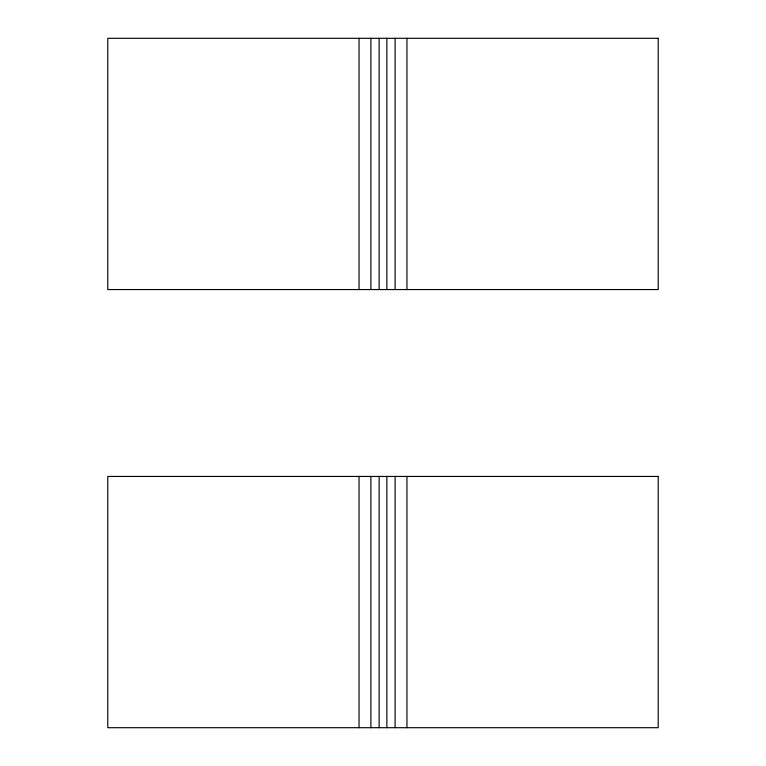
<?xml version="1.0" encoding="UTF-8"?>
<svg xmlns="http://www.w3.org/2000/svg" width="766" height="766" viewBox="0 0 766 766"><rect width="100%" height="100%" fill="white"/><g stroke="black" fill="none" stroke-linecap="round" stroke-linejoin="round"><path stroke-width="1.15" d="M406.957 38.3L406.957 289.558M406.957 476.442L406.957 727.7M395.103 38.3L395.103 289.558M395.103 476.442L395.103 727.7M386.868 38.3L386.868 289.558M386.868 476.442L386.868 727.7M379.132 38.3L379.132 289.558M379.132 476.442L379.132 727.7M370.897 38.3L370.897 289.558M370.897 476.442L370.897 727.7M359.043 38.3L359.043 289.558M359.043 476.442L359.043 727.7M658.214 38.3L107.786 38.3L107.786 289.558L658.214 289.558L658.214 38.3M658.214 476.442L107.786 476.442L107.786 727.7L658.214 727.7L658.214 476.442"/></g></svg>
